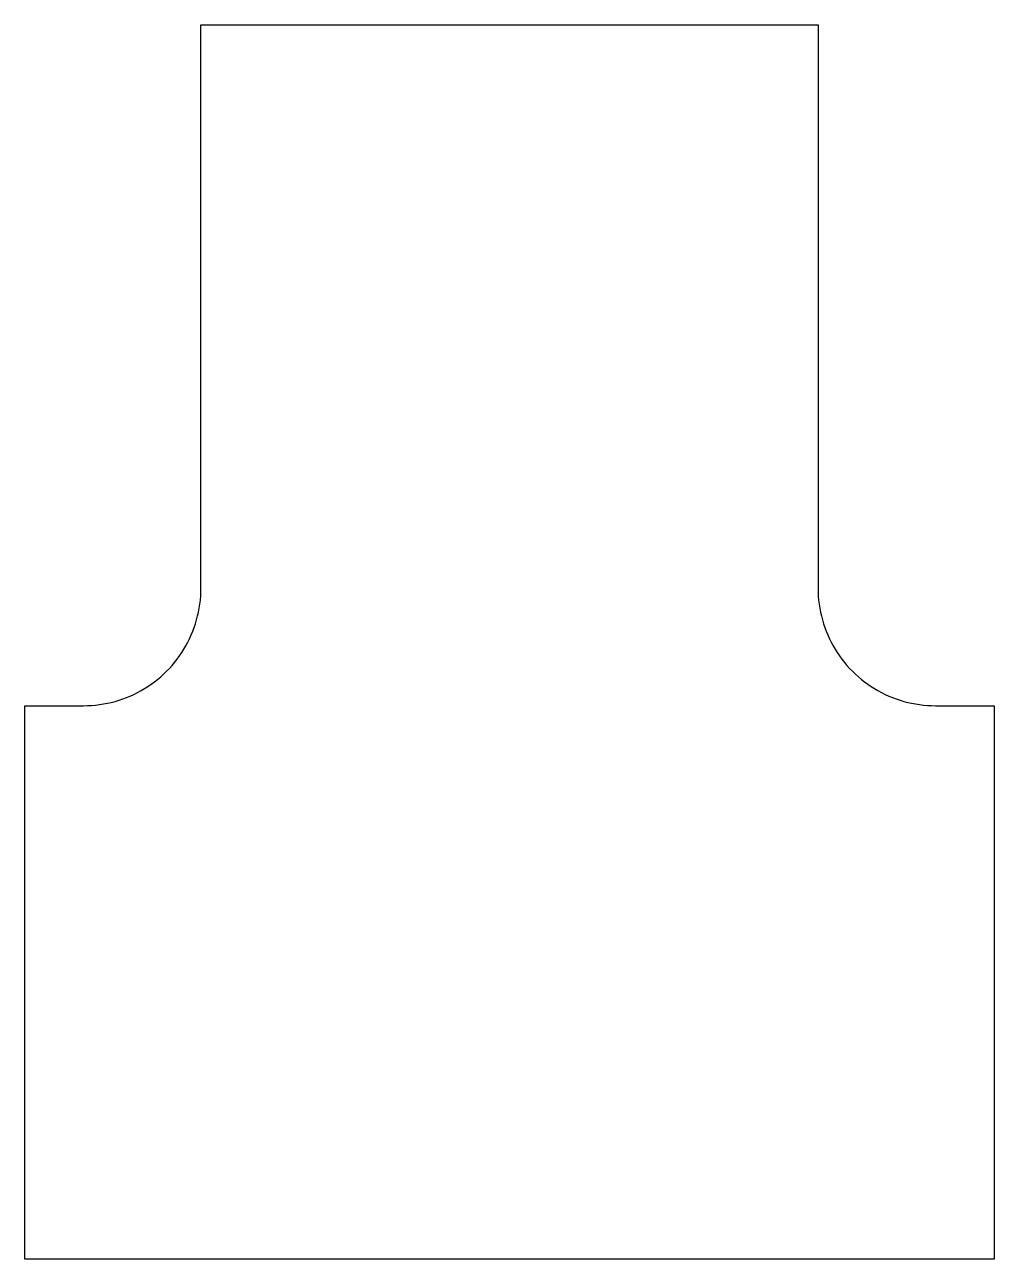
# Model space of a CAD drawing. Header units: millimetres. Extents: x 403 to 419.5, y 101.8 to 122.7.
import ezdxf

# ---------------------------------------------------------------- set-up
doc = ezdxf.new("R2010")
doc.units = ezdxf.units.MM
doc.layers.add('Default', color=178, linetype='Continuous', true_color=0x000000)

msp = doc.modelspace()

# ---------------------------------------------------------------- linework, layer by layer
at = {"layer": 'Default'}
for p, q in [((405.964, 113.166), (405.964, 122.75)), ((405.964, 122.75), (416.464, 122.75)), ((416.464, 122.75), (416.464, 113.166)), ((405.953, 112.962), (405.959, 113.03)), ((405.959, 113.03), (405.963, 113.098)), ((405.963, 113.098), (405.964, 113.166)), ((416.464, 113.166), (416.465, 113.098)), ((416.465, 113.098), (416.469, 113.03)), ((416.469, 113.03), (416.474, 112.962)), ((405.922, 112.76), (405.935, 112.827)), ((405.935, 112.827), (405.945, 112.894)), ((405.945, 112.894), (405.953, 112.962)), ((416.474, 112.962), (416.483, 112.894)), ((416.483, 112.894), (416.493, 112.827)), ((416.493, 112.827), (416.506, 112.76)), ((405.848, 112.497), (405.87, 112.561)), ((405.87, 112.561), (405.89, 112.627)), ((405.89, 112.627), (405.907, 112.693)), ((405.907, 112.693), (405.922, 112.76)), ((416.506, 112.76), (416.521, 112.693)), ((416.521, 112.693), (416.538, 112.627)), ((416.538, 112.627), (416.558, 112.561)), ((416.558, 112.561), (416.579, 112.497)), ((405.77, 112.307), (405.798, 112.37)), ((405.798, 112.37), (405.824, 112.433)), ((405.824, 112.433), (405.848, 112.497)), ((416.579, 112.497), (416.603, 112.433)), ((416.603, 112.433), (416.63, 112.37)), ((416.63, 112.37), (416.658, 112.307)), ((405.673, 112.127), (405.707, 112.186)), ((405.707, 112.186), (405.74, 112.246)), ((405.74, 112.246), (405.77, 112.307)), ((416.658, 112.307), (416.688, 112.246)), ((416.688, 112.246), (416.721, 112.186)), ((416.721, 112.186), (416.755, 112.127)), ((405.515, 111.904), (405.558, 111.958)), ((405.558, 111.958), (405.598, 112.013)), ((405.598, 112.013), (405.636, 112.07)), ((405.636, 112.07), (405.673, 112.127)), ((416.755, 112.127), (416.792, 112.07)), ((416.792, 112.07), (416.83, 112.013)), ((416.83, 112.013), (416.87, 111.958)), ((416.87, 111.958), (416.913, 111.904)), ((405.329, 111.705), (405.378, 111.752)), ((405.378, 111.752), (405.426, 111.801)), ((405.426, 111.801), (405.471, 111.852)), ((405.471, 111.852), (405.515, 111.904)), ((416.913, 111.904), (416.956, 111.852)), ((416.956, 111.852), (417.002, 111.801)), ((417.002, 111.801), (417.05, 111.752)), ((417.05, 111.752), (417.099, 111.705)), ((405.061, 111.494), (405.117, 111.532)), ((405.117, 111.532), (405.172, 111.573)), ((405.172, 111.573), (405.226, 111.615)), ((405.226, 111.615), (405.278, 111.659)), ((405.278, 111.659), (405.329, 111.705)), ((417.099, 111.705), (417.15, 111.659)), ((417.15, 111.659), (417.202, 111.615)), ((417.202, 111.615), (417.255, 111.573)), ((417.255, 111.573), (417.311, 111.532)), ((417.311, 111.532), (417.367, 111.494)), ((404.634, 111.282), (404.698, 111.306)), ((404.698, 111.306), (404.761, 111.332)), ((404.761, 111.332), (404.823, 111.36)), ((404.823, 111.36), (404.884, 111.391)), ((404.884, 111.391), (404.944, 111.423)), ((404.944, 111.423), (405.003, 111.458)), ((405.003, 111.458), (405.061, 111.494)), ((417.367, 111.494), (417.425, 111.458)), ((417.425, 111.458), (417.484, 111.423)), ((417.484, 111.423), (417.544, 111.391)), ((417.544, 111.391), (417.605, 111.36)), ((417.605, 111.36), (417.667, 111.332)), ((417.667, 111.332), (417.73, 111.306)), ((417.73, 111.306), (417.794, 111.282)), ((402.964, 101.751), (402.964, 111.166)), ((402.964, 111.166), (403.964, 111.166)), ((403.964, 111.166), (404.032, 111.168)), ((404.032, 111.168), (404.1, 111.171)), ((404.1, 111.171), (404.168, 111.177)), ((404.168, 111.177), (404.236, 111.185)), ((404.236, 111.185), (404.304, 111.196)), ((404.304, 111.196), (404.371, 111.208)), ((404.371, 111.208), (404.437, 111.223)), ((404.437, 111.223), (404.504, 111.241)), ((404.504, 111.241), (404.569, 111.26)), ((404.569, 111.26), (404.634, 111.282)), ((417.794, 111.282), (417.859, 111.26)), ((417.859, 111.26), (417.924, 111.241)), ((417.924, 111.241), (417.99, 111.223)), ((417.99, 111.223), (418.057, 111.208)), ((418.057, 111.208), (418.124, 111.196)), ((418.124, 111.196), (418.192, 111.185)), ((418.192, 111.185), (418.259, 111.177)), ((418.259, 111.177), (418.327, 111.171)), ((418.327, 111.171), (418.396, 111.168)), ((418.396, 111.168), (418.464, 111.166)), ((418.464, 111.166), (419.464, 111.166)), ((419.464, 111.166), (419.464, 101.751)), ((419.464, 101.751), (402.964, 101.751))]:
    msp.add_line(p, q, dxfattribs=at)

doc.saveas('drawing.dxf')
